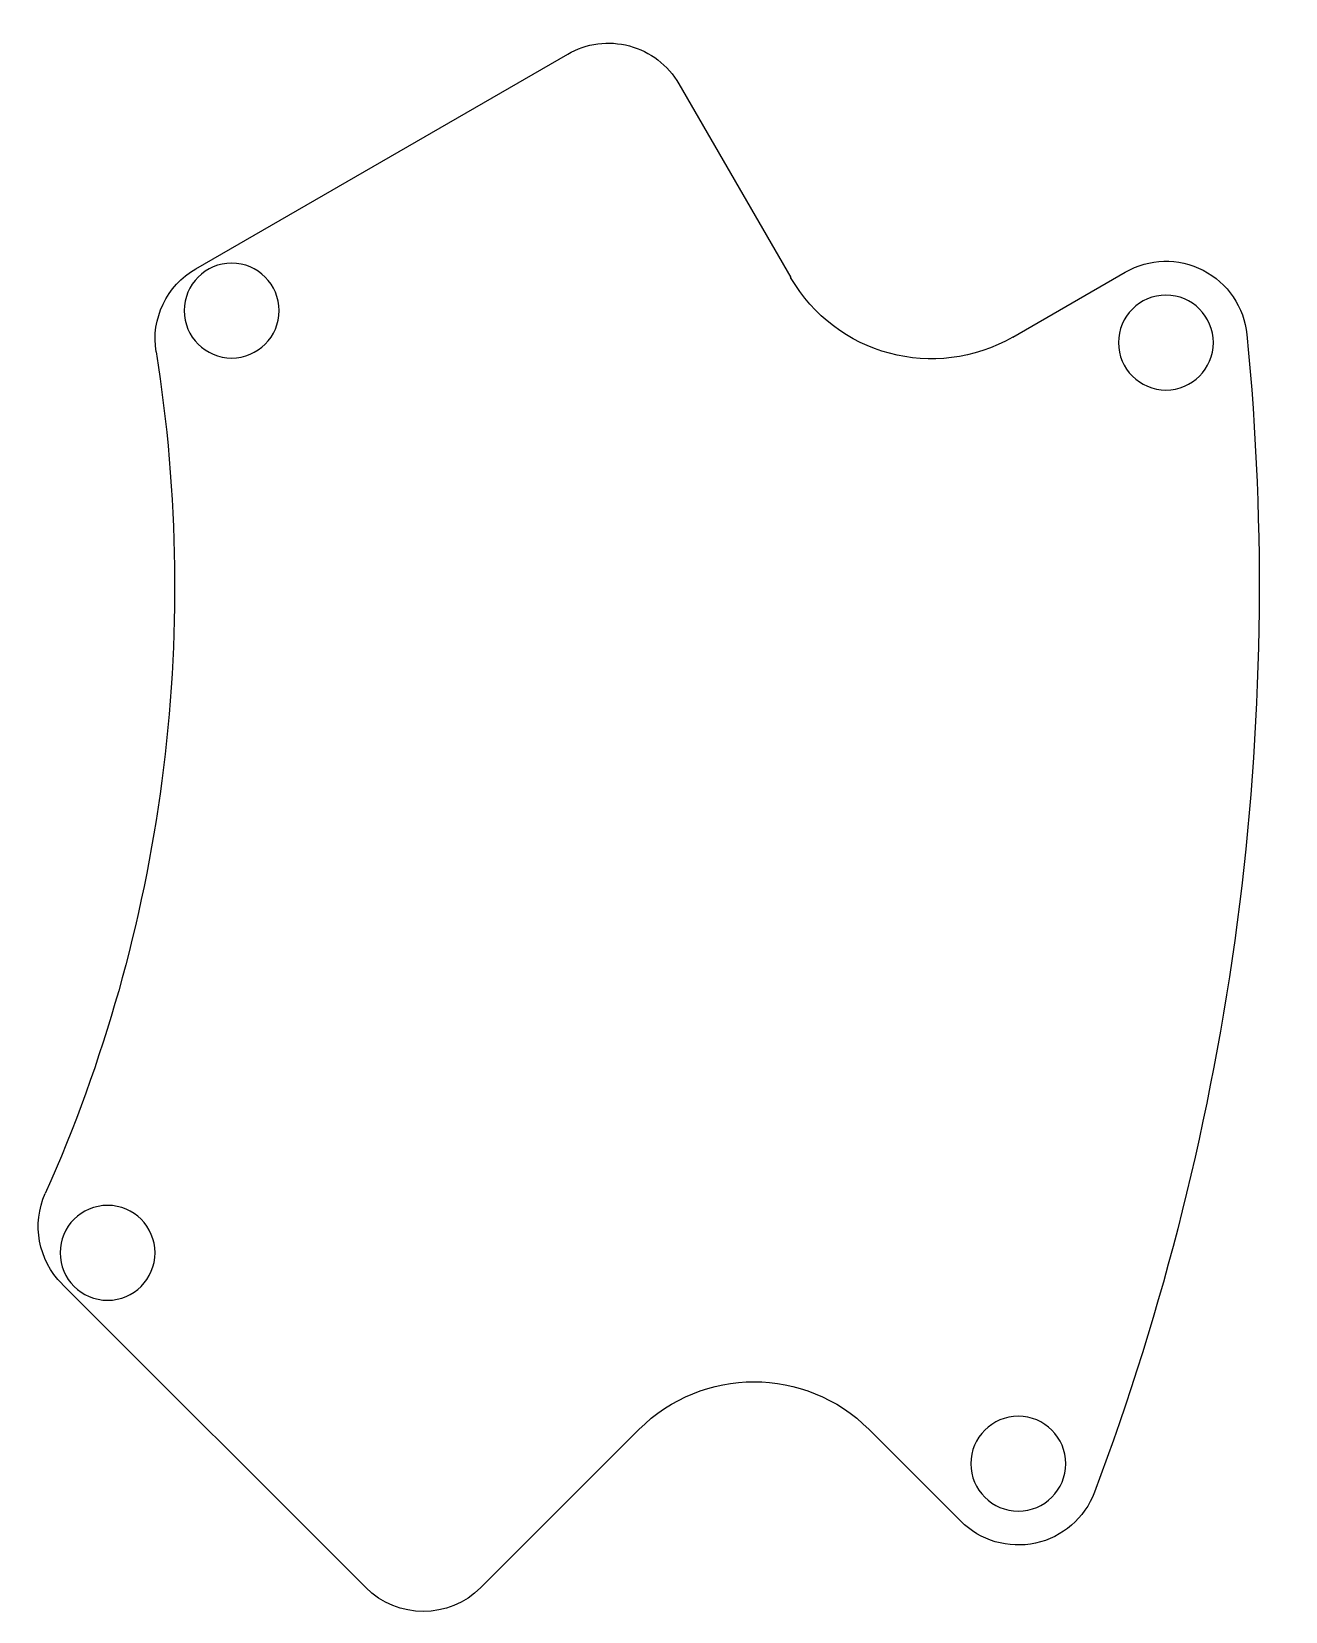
# Model space of a CAD drawing. Header units: centimetres. Extents: x 0 to 9.6, y -3.78 to 2.05.
# Drawn here: x 4.97 to 9.6, y -3.78 to 2.05 of the extents above; entities outside this region: 1.
import ezdxf

# ---------------------------------------------------------------- set-up
doc = ezdxf.new("R2010")
doc.units = ezdxf.units.CM
doc.header["$MEASUREMENT"] = 0
doc.layers.add('基板 右 v4_Sketch36', color=7, linetype='Continuous')

msp = doc.modelspace()

# ---------------------------------------------------------------- linework, layer by layer
at = {"layer": '基板 右 v4_Sketch36'}
for p, q in [((5.578, 1.1709), (6.9497, 1.9628)), ((7.3595, 1.853), (7.772, 1.1385)), ((8.5916, 0.9189), (9.006, 1.1582)), ((6.2049, -3.6946), (5.0849, -2.5747)), ((7.2125, -3.1113), (6.6291, -3.6946)), ((8.3994, -3.4497), (8.061, -3.1113))]:
    msp.add_line(p, q, dxfattribs=at)
at = {"layer": '基板 右 v4_Sketch36', "extrusion": (0, 0, -1)}
for centre in [(-5.7103, 1.0163), (-9.156, 0.8984), (-5.2527, -2.4596), (-8.6115, -3.2375)]:
    msp.add_circle(centre, 0.175, dxfattribs=at)
for centre, radius, start, end in [((-7.0997, 1.703), 0.3, 60, 150), ((-5.728, 0.9111), 0.3, 350.96261, 60), ((-9.156, 0.8984), 0.3, 60, 174.39617), ((-8.2916, 1.4385), 0.6, 240, 330), ((0, 0), 9.5, 174.39617, 200.60383), ((0, 0), 5.5, 170.96261, 204.03739), ((-5.297, -2.3625), 0.3, 315, 24.03739), ((-7.6368, -3.5355), 0.6, 45, 135), ((-8.6115, -3.2375), 0.3, 200.60383, 315), ((-6.417, -3.4825), 0.3, 225, 315)]:
    msp.add_arc(centre, radius, start, end, dxfattribs=at)
at = {"layer": '基板 右 v4_Sketch36'}
msp.add_point((0, 0), dxfattribs=at)

doc.saveas('drawing.dxf')
